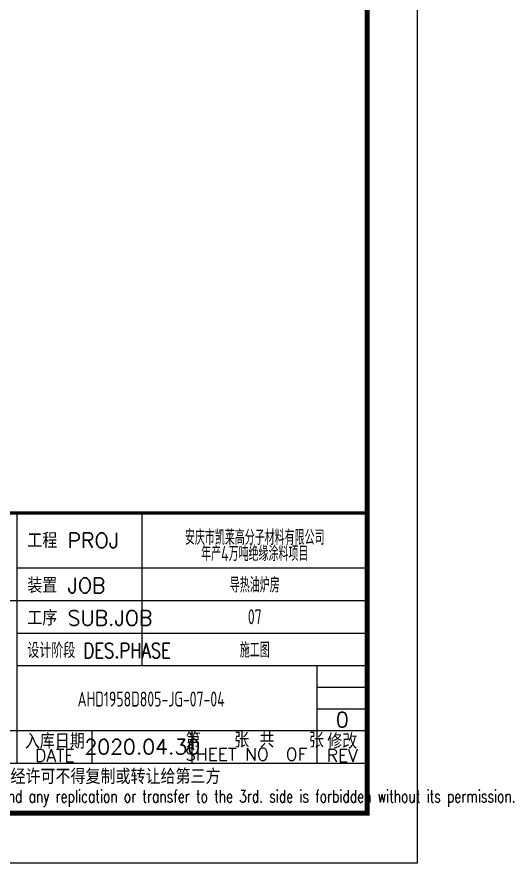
# Model space of a CAD drawing. Header units: millimetres. Extents: x 865974 to 875117, y 40174 to 44891.
# Drawn here: x 869575 to 869674.4, y 40173.6 to 40342.8 of the extents above; entities that cross this region are included whole.
import ezdxf
from ezdxf.enums import TextEntityAlignment as Align

# ---------------------------------------------------------------- set-up
doc = ezdxf.new("R2010")
doc.units = ezdxf.units.MM
doc.header["$LTSCALE"] = 1000
doc.header["$MEASUREMENT"] = 0
doc.layers.add('AXIS', color=3, linetype='Continuous')
doc.styles.add('ECEC_TQ', font='txt_l.shx', dxfattribs={"bigfont": 'hztxt_l.shx'})
doc.styles.add('TSSD_REIN', font='tssdeng.shx', dxfattribs={"width": 0.7, "bigfont": 'tssdchn.shx'})

msp = doc.modelspace()

# ---------------------------------------------------------------- linework, layer by layer
at = {"color": 0}
msp.add_line((869655.031, 40767.578), (869655.031, 40173.578), dxfattribs=at)
for p, q in [((869575.031, 40193.578), (869575.031, 40243.578)), ((869600.031, 40213.078), (869600.031, 40243.578)), ((869645.031, 40183.578), (869645.031, 40243.578)), ((869575.031, 40232.578), (869645.031, 40232.578)), ((869465.031, 40226.078), (869575.031, 40226.078)), ((869575.031, 40226.078), (869645.031, 40226.078)), ((869575.031, 40219.578), (869645.031, 40219.578)), ((869575.031, 40213.078), (869645.031, 40213.078)), ((869635.031, 40193.578), (869635.031, 40213.078)), ((869635.031, 40208.745), (869645.031, 40208.745)), ((869635.031, 40204.411), (869645.031, 40204.411)), ((869520.031, 40200.078), (869645.031, 40200.078)), ((869590.031, 40193.578), (869590.031, 40200.078)), ((869610.031, 40193.578), (869610.031, 40200.078)), ((869465.031, 40193.578), (869645.031, 40193.578)), ((869465.031, 40183.578), (869645.031, 40183.578)), ((869655.031, 40173.578), (868814.031, 40173.578))]:
    msp.add_line(p, q)
at = {"color": 0, "const_width": 1}
msp.add_lwpolyline([(869645.031, 40183.578), (868839.031, 40183.578), (868839.031, 40757.578), (869645.031, 40757.578)], close=True, dxfattribs=at)
at = {"const_width": 0.7}
msp.add_lwpolyline([(869645.031, 40243.578), (869465.031, 40243.578)], dxfattribs=at)

# ---------------------------------------------------------------- texts
at = {"style": 'ECEC_TQ'}
for s, p in [('工程 PROJ', (869577.031, 40236.578)), ('装置 JOB', (869577.031, 40227.578)), ('工序 SUB.JOB', (869577.031, 40221.078))]:
    msp.add_text(s, height=3, dxfattribs=at).set_placement(p)
at = {"style": 'ECEC_TQ', "width": 0.8}
msp.add_text('设计阶段 DES.PHASE', height=3, dxfattribs=at).set_placement((869577.031, 40214.578))
at = {"style": 'ECEC_TQ'}
for s, height, p in [('入库日期', 3, (869582.531, 40198.078)), ('第   张 共   张', 3, (869622.531, 40198.328)), ('修改', 3, (869640.031, 40198.078)), ('DATE', 2.5, (869582.531, 40195.078)), ('SHEET NO  OF  ', 2.5, (869622.531, 40195.328)), ('REV', 2.5, (869640.031, 40195.078)), ('本文件专有权属安徽华东化工医药工程有限责任公司所有,未经许可不得复制或转让给第三方', 3, (869555.031, 40190.578))]:
    msp.add_text(s, height=height, dxfattribs=at).set_placement(p, align=Align.MIDDLE)
at = {"style": 'ECEC_TQ', "width": 0.72}
msp.add_text('The proprietary right of this document belongs to Anhui Huadong Chemical And Medical Engineering  Co.,Ltd.  and any replication or transfer to the 3rd. side is forbidden without its permission. ', height=2.5, dxfattribs=at).set_placement((869555.031, 40186.578), align=Align.MIDDLE)
at = {"style": 'ECEC_TQ'}
for tag, text, p in [('0', '0', (869640.031, 40202.245)), ('2020.04.30', ' ', (869600.031, 40196.828))]:
    msp.add_attdef(tag, text=text, height=3, dxfattribs=at).set_placement(p, align=Align.MIDDLE)
at = {"layer": 'AXIS', "style": 'TSSD_REIN', "width": 0.7}
for s, p in [('安庆市凯莱高分子材料有限公司', (869622.531, 40238.854)), ('年产4万吨绝缘涂料项目', (869622.531, 40235.623)), ('导热油炉房', (869622.531, 40229.328)), ('07', (869622.531, 40222.828)), ('施工图', (869622.531, 40216.328)), ('AHD1958D805-JG-07-04', (869601.808, 40206.371))]:
    msp.add_text(s, height=3, dxfattribs=at).set_placement(p, align=Align.MIDDLE)

doc.saveas('drawing.dxf')
